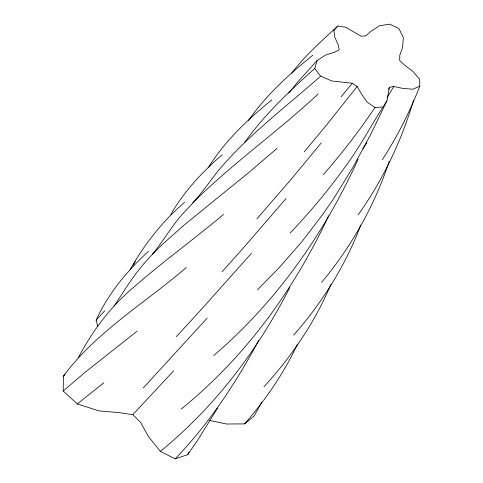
<?xml version="1.0" encoding="UTF-8"?>
<svg xmlns="http://www.w3.org/2000/svg" width="483" height="483" viewBox="0 0 483 483"><rect width="100%" height="100%" fill="white"/><g stroke="black" fill="none" stroke-linecap="round" stroke-linejoin="round"><path stroke-width="0.72" d="M217.585 408.057L198.054 439.608L187.676 454.684L175.13 458.85L160.38 451.357L148.492 436.554L140.662 422.45L132.837 414.668L119.464 412.657L99.136 410.912L77.286 403.969L63.201 390.989L63.394 376.124C96.292 331.682 145.003 303.095 186.347 267.479M257.457 289.915L279.735 267.039L301.869 241.717L323.266 213.752L333.524 198.821L352.922 167.366L370.709 134.401L386.961 100.76L389.395 87.296L393.784 86.469L402.587 88.395L412.935 89.216L419.799 86.137L419.618 79.381L413.092 71.581L404.76 65.217L399.683 60.466L399.773 55.261L402.562 47.545L403.353 37.614L398.91 28.563L389.745 24.15L379.336 25.816L371.107 31.268L365.728 35.923L361.049 36.207L345.876 27.326L337.846 25.973C321.593 41.091 304.731 55.811 291.334 73.664M244.633 142.334C264.599 114.7 289.395 91.064 314.777 68.477L317.077 60.574L325.464 55.098L334.508 52.267L339.175 49.767L338.269 44.979L334.906 37.505L333.85 29.946M413.502 100.494C401.343 141.29 382.832 180.219 358.102 214.911M389.207 161.28C374.681 205.51 351.389 246.656 321.63 282.416M360.71 225.096C345.55 265.59 322.137 302.678 293.658 335.111M419.799 86.137C409.874 111.905 397.255 136.598 382.276 159.795M330.867 284.457C314.898 322.191 291.708 356.575 263.99 386.66M297.474 344.162C283.907 373.166 265.62 399.797 244.591 423.887L226.563 424.014L209.755 420.494M358.132 159.221C324.232 233.778 276.185 302.189 213.709 355.554M97.832 326.653L96.123 320.181C108.21 293.676 127.089 270.872 148.474 251.323M187.676 454.684L188.956 452.064M328.615 215.829C294.135 289.903 245.002 357.462 181.24 408.998M388.417 89.252L389.395 87.296M133.296 265.227L135.325 261.388M289.8 287.451C258.049 349.958 214.863 406.928 160.38 451.357M258.659 340.461C235.885 383.176 208.837 423.929 175.13 458.85M261.816 402.146L253.973 416.195L244.591 423.887M170.843 214.38L171.55 213.124M386.961 100.76C372.29 123.177 360.01 147.23 343.799 168.712C327.48 191.365 309.41 212.701 290.241 232.987M78.373 357.643C92.289 331.096 110.45 306.832 133.417 287.427C162.548 261.961 193.955 239.278 223.581 214.404M387.016 97.814L393.784 86.469M208.716 167.124L209.459 165.886C225.778 140.1 248.256 119.017 271.802 99.915M130.235 269.508C144.399 244.223 162.505 221.238 184.548 202.341M171.906 212.49C185.061 190.417 202.794 171.471 222.18 154.747M362.993 148.589L367.056 142.443M114.145 306.029L129.064 283.231L135.977 273.493L143.699 263.911L152.29 254.42L161.769 244.941L183.341 225.688L248.781 172.522L276.952 148.45M382.458 106.997L374.935 107.534C359.267 131.026 341.879 153.346 323.356 174.659M248.244 120.937C265.692 95.417 288.834 74.539 312.767 55.249M152.29 254.42C163.453 240.987 171.912 225.543 183.788 212.653C196.418 200.173 206.7 185.786 217.41 171.719C247.537 135.554 285.519 107.22 320.603 76.205L331.978 81.011L352.288 83.227L357.154 86.469L361.157 93.473L367.02 101.949L374.935 107.534M357.154 86.469L326.291 125.338L304.338 151.686M288.84 92.917L297.643 82.104L317.077 60.574M341.191 96.775L352.288 83.227M321.286 142.877L290.361 180.219L256.92 218.823M286.039 198.531L244.458 246.68L221.999 271.887M334.001 30.423L337.846 25.973M251.389 253.388L199.189 311.807L176.313 336.693M132.837 414.668L173.681 370.739M96.123 320.181L104.775 310.768M207.207 318.11L143.3 387.903M192.777 202.908C231.985 163.652 277.785 131.811 318.225 93.889M63.201 390.989L85.074 372.315L137.075 331.181M63.394 376.124L65.102 374.639M103.809 382.765L77.286 403.969M314.777 68.477L320.603 76.205"/></g></svg>
